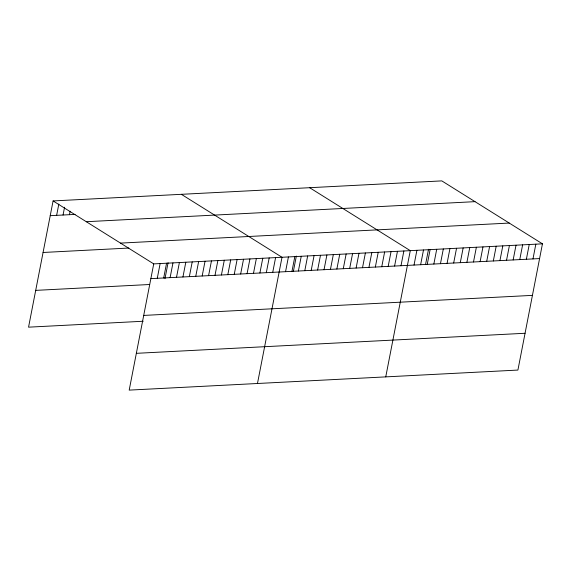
<?xml version="1.0" encoding="UTF-8"?>
<svg xmlns="http://www.w3.org/2000/svg" width="571" height="571" viewBox="0 0 571 571"><rect width="100%" height="100%" fill="white"/><g stroke="black" fill="none" stroke-linecap="round" stroke-linejoin="round"><path stroke-width="0.86" d="M53.089 200.935L153.727 263.888L129.196 390.114L517.911 370.065L542.45 243.831L441.804 180.886L53.089 200.935L28.55 327.169L143.2 321.252M56.636 215.353L58.827 204.075M63.046 215.024L64.566 207.216M69.462 214.689L70.133 211.22M157.275 278.298L160.144 263.552M163.691 277.97L166.561 263.224M164.962 278.705L168.074 262.703M170.108 277.642L172.97 262.896M176.518 277.306L179.387 262.56M182.934 276.978L185.803 262.232M189.351 276.649L192.213 261.903M195.76 276.314L198.629 261.568M202.177 275.986L205.039 261.24M208.586 275.657L211.456 260.904M215.003 275.322L217.872 260.576M221.42 274.994L224.282 260.248M227.829 274.658L230.698 259.912M234.246 274.33L237.108 259.584M240.655 274.001L243.524 259.255M247.072 273.666L249.941 258.92M253.488 273.338L256.35 258.592M259.898 273.009L262.767 258.263M266.314 272.674L269.184 257.928M272.731 272.346L275.593 257.6M257.471 383.498L282.01 257.271L181.364 194.318M285.557 271.682L288.419 256.936M291.967 271.353L294.836 256.607M293.401 271.246L296.349 256.086M298.383 271.025L301.252 256.272M304.8 270.69L307.662 255.944M311.209 270.361L314.079 255.615M317.626 270.026L320.488 255.28M324.035 269.698L326.905 254.951M330.452 269.369L333.321 254.623M336.869 269.034L339.731 254.288M343.278 268.705L346.147 253.959M349.695 268.377L352.564 253.631M356.111 268.042L358.973 253.296M362.521 267.713L365.39 252.967M368.937 267.385L371.8 252.639M375.347 267.05L378.216 252.303M381.763 266.721L384.633 251.975M388.18 266.393L391.042 251.647M394.59 266.057L397.459 251.311M401.006 265.729L403.868 250.983M385.746 376.881L410.285 250.648L309.639 187.702M414.025 265.058L416.894 250.312M420.634 264.716L423.504 249.97M425.566 264.43L428.514 249.27M427.244 264.373L430.113 249.627M433.853 264.03L436.715 249.284M440.462 263.695L443.324 248.949M447.072 263.352L449.934 248.606M453.674 263.01L456.543 248.264M460.283 262.667L463.152 247.921M466.892 262.332L469.762 247.586M473.502 261.989L476.371 247.243M480.111 261.646L482.973 246.9M486.72 261.304L489.583 246.558M493.323 260.968L496.192 246.222M499.932 260.626L502.801 245.88M506.541 260.283L509.411 245.537M513.151 259.941L516.02 245.195M519.76 259.605L522.622 244.859M526.369 259.263L529.231 244.516M532.979 258.92L535.841 244.174M50.219 215.681L75.072 214.403M86.3 221.712L475.015 201.656M120.517 243.11L509.239 223.061M43.068 252.475L128.853 248.05M153.727 263.888L542.45 243.831M150.865 278.634L539.581 258.577M35.702 290.375L149.545 284.508M143.714 315.42L532.429 295.371M136.348 353.328L525.063 333.271"/></g></svg>
